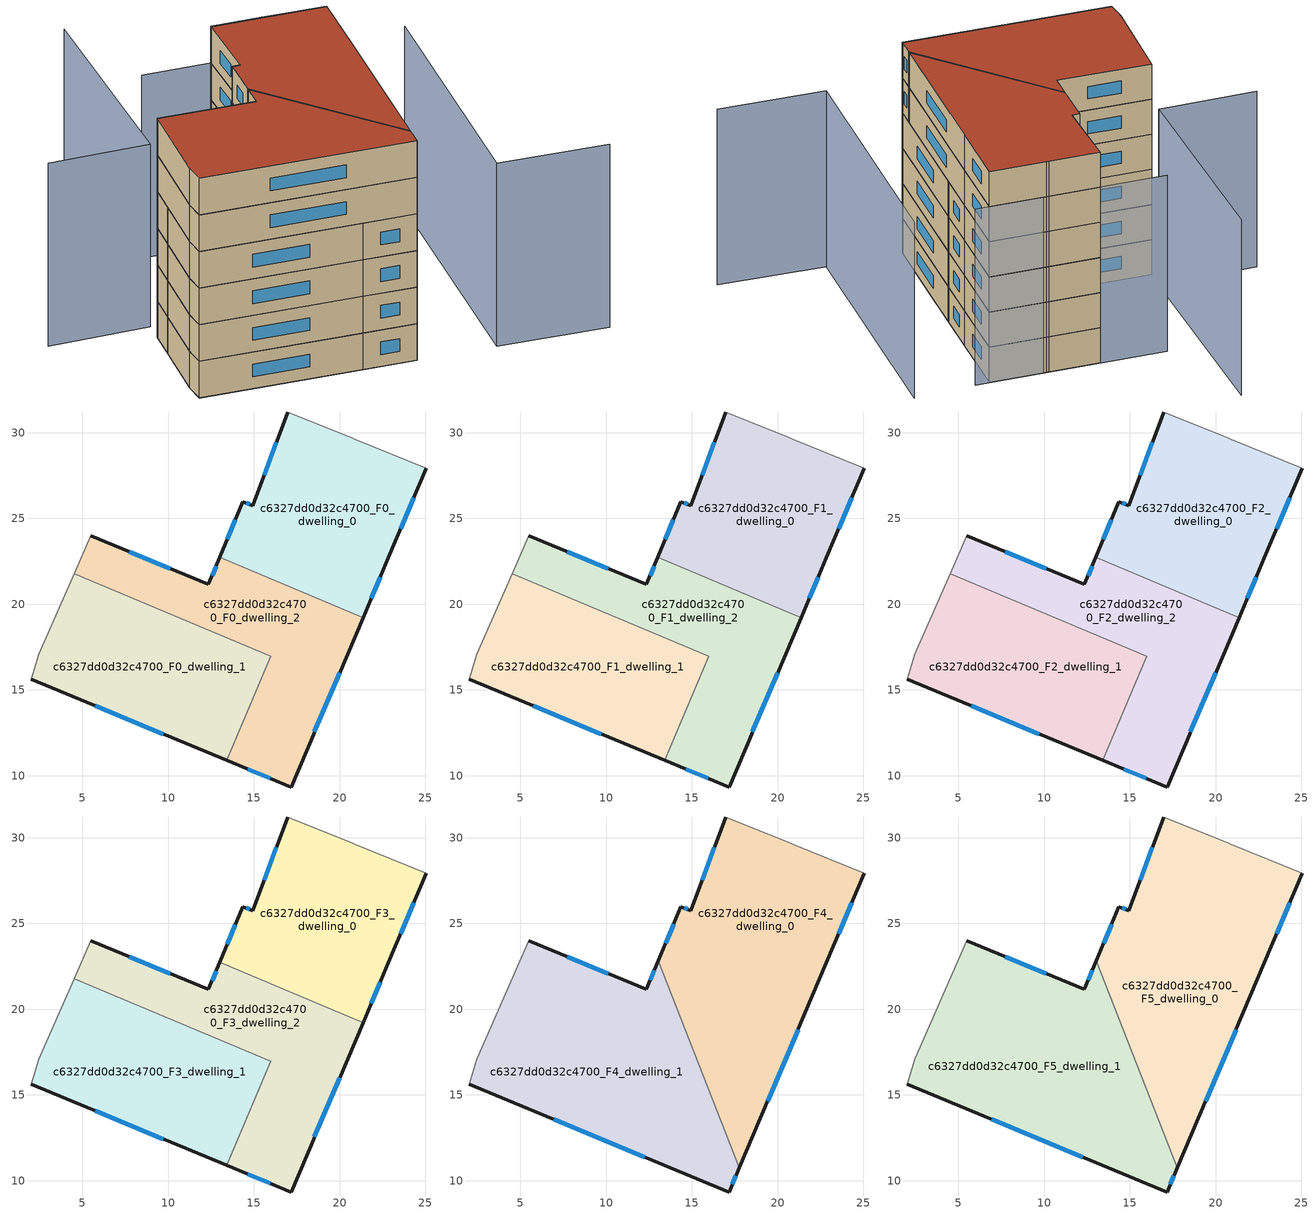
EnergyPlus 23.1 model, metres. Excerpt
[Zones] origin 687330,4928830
c6327dd0d32c4700_F0_dwelling_0
 floor ground (EU_floor_Construction): 21.37,19.21 22.85,22.7 25.04,27.92 20.89,29.62 20.7,29.7 16.97,31.21 14.94,25.75 14.36,25.98 13.01,22.72 z0
 wall outside (EU_wall_Construction): 13.01,22.72 14.36,25.98 14.94,25.75 16.97,31.21 / 25.04,27.92 22.85,22.7 21.37,19.21 z0:3
 wall adiabatic (EU_wall_Construction): 16.97,31.21 20.7,29.7 20.89,29.62 25.04,27.92 z0:3
 wall to c6327dd0d32c4700_F0_dwelling_2 (EU_wall_Construction): 21.37,19.21 13.01,22.72 z0:3
 window (EU_Window_Construction): 13.45,23.78 13.92,24.92 / 14.55,25.9 14.75,25.82 / 15.6,27.52 16.31,29.43 / 24.33,26.22 23.56,24.39 / 22.37,21.56 21.85,20.35 z0.98:2.02
c6327dd0d32c4700_F0_dwelling_1
 floor ground (EU_floor_Construction): 13.43,10.89 15.98,16.97 4.52,21.78 2.45,17.08 2.03,15.61 z0
 wall outside (EU_wall_Construction): 13.43,10.89 2.03,15.61 z0:3
 wall adiabatic (EU_wall_Construction): 2.03,15.61 2.45,17.08 4.52,21.78 z0:3
 wall to c6327dd0d32c4700_F0_dwelling_2 (EU_wall_Construction): 4.52,21.78 15.98,16.97 13.43,10.89 z0:3
 window (EU_Window_Construction): 9.72,12.42 5.74,14.07 z0.98:2.02
c6327dd0d32c4700_F0_dwelling_2
 floor ground (EU_floor_Construction): 17.17,9.34 21.37,19.21 13.01,22.72 12.35,21.15 5.5,24 4.52,21.78 15.98,16.97 13.43,10.89 z0
 wall outside (EU_wall_Construction): 5.5,24 12.35,21.15 13.01,22.72 / 21.37,19.21 17.17,9.34 13.43,10.89 z0:3
 wall adiabatic (EU_wall_Construction): 4.52,21.78 5.5,24 z0:3
 window (EU_Window_Construction): 7.73,23.07 10.12,22.07 / 12.56,21.66 12.79,22.21 / 20.01,16 18.54,12.55 / 15.95,9.84 14.65,10.38 z0.98:2.02
c6327dd0d32c4700_F1_dwelling_0
 floor to c6327dd0d32c4700_F0_dwelling_0 (EU_floor_Construction): 21.37,19.21 22.85,22.7 25.04,27.92 20.89,29.62 20.7,29.7 16.97,31.21 14.94,25.75 14.36,25.98 13.01,22.72 z3
 wall outside (EU_wall_Construction): 13.01,22.72 14.36,25.98 14.94,25.75 16.97,31.21 / 25.04,27.92 22.85,22.7 21.37,19.21 z3:6
 wall adiabatic (EU_wall_Construction): 16.97,31.21 20.7,29.7 20.89,29.62 25.04,27.92 z3:6
 wall to c6327dd0d32c4700_F1_dwelling_2 (EU_wall_Construction): 21.37,19.21 13.01,22.72 z3:6
 window (EU_Window_Construction): 13.45,23.78 13.92,24.92 / 14.55,25.9 14.75,25.82 / 15.6,27.52 16.31,29.43 / 24.33,26.22 23.56,24.39 / 22.37,21.56 21.85,20.35 z3.98:5.02
c6327dd0d32c4700_F1_dwelling_1
 floor to c6327dd0d32c4700_F0_dwelling_1 (EU_floor_Construction): 13.43,10.89 15.98,16.97 4.52,21.78 2.45,17.08 2.03,15.61 z3
 wall outside (EU_wall_Construction): 13.43,10.89 2.03,15.61 z3:6
 wall adiabatic (EU_wall_Construction): 2.03,15.61 2.45,17.08 4.52,21.78 z3:6
 wall to c6327dd0d32c4700_F1_dwelling_2 (EU_wall_Construction): 4.52,21.78 15.98,16.97 13.43,10.89 z3:6
 window (EU_Window_Construction): 9.72,12.42 5.74,14.07 z3.98:5.02
c6327dd0d32c4700_F1_dwelling_2
 floor to c6327dd0d32c4700_F0_dwelling_2 (EU_floor_Construction): 17.17,9.34 21.37,19.21 13.01,22.72 12.35,21.15 5.5,24 4.52,21.78 15.98,16.97 13.43,10.89 z3
 wall outside (EU_wall_Construction): 5.5,24 12.35,21.15 13.01,22.72 / 21.37,19.21 17.17,9.34 13.43,10.89 z3:6
 wall adiabatic (EU_wall_Construction): 4.52,21.78 5.5,24 z3:6
 window (EU_Window_Construction): 7.73,23.07 10.12,22.07 / 12.56,21.66 12.79,22.21 / 20.01,16 18.54,12.55 / 15.95,9.84 14.65,10.38 z3.98:5.02
c6327dd0d32c4700_F2_dwelling_0
 floor to c6327dd0d32c4700_F1_dwelling_0 (EU_floor_Construction): 21.37,19.21 22.85,22.7 25.04,27.92 20.89,29.62 20.7,29.7 16.97,31.21 14.94,25.75 14.36,25.98 13.01,22.72 z6
 wall outside (EU_wall_Construction): 13.01,22.72 14.36,25.98 14.94,25.75 16.97,31.21 / 25.04,27.92 22.85,22.7 21.37,19.21 z6:9
 wall adiabatic (EU_wall_Construction): 16.97,31.21 20.7,29.7 20.89,29.62 25.04,27.92 z6:9
 wall to c6327dd0d32c4700_F2_dwelling_2 (EU_wall_Construction): 21.37,19.21 13.01,22.72 z6:9
 window (EU_Window_Construction): 13.45,23.78 13.92,24.92 / 14.55,25.9 14.75,25.82 / 15.6,27.52 16.31,29.43 / 24.33,26.22 23.56,24.39 / 22.37,21.56 21.85,20.35 z6.98:8.02
c6327dd0d32c4700_F2_dwelling_1
 floor to c6327dd0d32c4700_F1_dwelling_1 (EU_floor_Construction): 13.43,10.89 15.98,16.97 4.52,21.78 2.45,17.08 2.03,15.61 z6
 wall outside (EU_wall_Construction): 13.43,10.89 2.03,15.61 z6:9
 wall adiabatic (EU_wall_Construction): 2.03,15.61 2.45,17.08 4.52,21.78 z6:9
 wall to c6327dd0d32c4700_F2_dwelling_2 (EU_wall_Construction): 4.52,21.78 15.98,16.97 13.43,10.89 z6:9
 window (EU_Window_Construction): 9.72,12.42 5.74,14.07 z6.98:8.02
c6327dd0d32c4700_F2_dwelling_2
 floor to c6327dd0d32c4700_F1_dwelling_2 (EU_floor_Construction): 17.17,9.34 21.37,19.21 13.01,22.72 12.35,21.15 5.5,24 4.52,21.78 15.98,16.97 13.43,10.89 z6
 wall outside (EU_wall_Construction): 5.5,24 12.35,21.15 13.01,22.72 / 21.37,19.21 17.17,9.34 13.43,10.89 z6:9
 wall adiabatic (EU_wall_Construction): 4.52,21.78 5.5,24 z6:9
 window (EU_Window_Construction): 7.73,23.07 10.12,22.07 / 12.56,21.66 12.79,22.21 / 20.01,16 18.54,12.55 / 15.95,9.84 14.65,10.38 z6.98:8.02
c6327dd0d32c4700_F3_dwelling_0
 floor to c6327dd0d32c4700_F2_dwelling_0 (EU_floor_Construction): 21.37,19.21 22.85,22.7 25.04,27.92 20.89,29.62 20.7,29.7 16.97,31.21 14.94,25.75 14.36,25.98 13.01,22.72 z9
 wall outside (EU_wall_Construction): 13.01,22.72 14.36,25.98 14.94,25.75 16.97,31.21 / 25.04,27.92 22.85,22.7 21.37,19.21 z9:12
 wall adiabatic (EU_wall_Construction): 16.97,31.21 20.7,29.7 20.89,29.62 25.04,27.92 z9:12
 wall to c6327dd0d32c4700_F3_dwelling_2 (EU_wall_Construction): 21.37,19.21 13.01,22.72 z9:12
 window (EU_Window_Construction): 13.45,23.78 13.92,24.92 / 14.55,25.9 14.75,25.82 / 15.6,27.52 16.31,29.43 / 24.33,26.22 23.56,24.39 / 22.37,21.56 21.85,20.35 z9.98:11.02
c6327dd0d32c4700_F3_dwelling_1
 floor to c6327dd0d32c4700_F2_dwelling_1 (EU_floor_Construction): 13.43,10.89 15.98,16.97 4.52,21.78 2.45,17.08 2.03,15.61 z9
 wall outside (EU_wall_Construction): 13.43,10.89 2.03,15.61 z9:12
 wall adiabatic (EU_wall_Construction): 2.03,15.61 2.45,17.08 4.52,21.78 z9:12
 wall to c6327dd0d32c4700_F3_dwelling_2 (EU_wall_Construction): 4.52,21.78 15.98,16.97 13.43,10.89 z9:12
 window (EU_Window_Construction): 9.72,12.42 5.74,14.07 z9.98:11.02
c6327dd0d32c4700_F3_dwelling_2
 floor to c6327dd0d32c4700_F2_dwelling_2 (EU_floor_Construction): 17.17,9.34 21.37,19.21 13.01,22.72 12.35,21.15 5.5,24 4.52,21.78 15.98,16.97 13.43,10.89 z9
 wall outside (EU_wall_Construction): 5.5,24 12.35,21.15 13.01,22.72 / 21.37,19.21 17.17,9.34 13.43,10.89 z9:12
 wall adiabatic (EU_wall_Construction): 4.52,21.78 5.5,24 z9:12
 window (EU_Window_Construction): 7.73,23.07 10.12,22.07 / 12.56,21.66 12.79,22.21 / 20.01,16 18.54,12.55 / 15.95,9.84 14.65,10.38 z9.98:11.02
c6327dd0d32c4700_F4_dwelling_0
 floor to c6327dd0d32c4700_F3_dwelling_0 (EU_floor_Construction): 21.37,19.22 22.85,22.7 25.04,27.92 20.89,29.62 20.7,29.7 16.97,31.21 14.94,25.75 14.36,25.98 13.05,22.82 13.1,22.68 z12
 floor to c6327dd0d32c4700_F3_dwelling_2 (EU_floor_Construction): 17.77,10.74 21.37,19.22 13.1,22.68 15.21,17.29 15.98,16.97 15.65,16.17 z12
 floor to c6327dd0d32c4700_F3_dwelling_1 (EU_floor_Construction): 15.65,16.17 15.98,16.97 15.21,17.29 z12
 wall outside (EU_wall_Construction): 25.04,27.92 22.85,22.7 17.77,10.74 / 13.05,22.82 14.36,25.98 14.94,25.75 16.97,31.21 z12:15
 wall adiabatic (EU_wall_Construction): 16.97,31.21 20.7,29.7 20.89,29.62 25.04,27.92 z12:15
 wall to c6327dd0d32c4700_F4_dwelling_1 (EU_wall_Construction): 17.77,10.74 13.05,22.82 z12:15
 window (EU_Window_Construction): 15.6,27.52 16.31,29.43 / 24.33,26.22 23.56,24.39 / 21.2,18.81 19.42,14.63 / 13.48,23.85 13.93,24.95 / 14.55,25.9 14.75,25.82 z12.98:14.02
c6327dd0d32c4700_F4_dwelling_1
 floor to c6327dd0d32c4700_F3_dwelling_1 (EU_floor_Construction): 13.43,10.89 15.65,16.17 15.21,17.29 4.52,21.78 2.45,17.08 2.03,15.61 z12
 floor to c6327dd0d32c4700_F3_dwelling_2 (EU_floor_Construction): 17.17,9.34 17.77,10.74 15.65,16.17 13.43,10.89 z12; 15.21,17.29 13.1,22.68 13.01,22.72 12.35,21.15 5.5,24 4.52,21.78 z12
 wall outside (EU_wall_Construction): 5.5,24 12.35,21.15 13.05,22.82 / 17.77,10.74 17.17,9.34 2.03,15.61 z12:15
 wall adiabatic (EU_wall_Construction): 2.03,15.61 2.45,17.08 5.5,24 z12:15
 window (EU_Window_Construction): 7.73,23.07 10.12,22.07 / 12.58,21.69 12.82,22.28 / 17.57,10.29 17.37,9.79 / 12.25,11.38 6.95,13.57 z12.98:14.02
c6327dd0d32c4700_F5_dwelling_0
 floor to c6327dd0d32c4700_F4_dwelling_0 (EU_floor_Construction): 17.77,10.74 22.85,22.7 25.04,27.92 20.89,29.62 20.7,29.7 16.97,31.21 14.94,25.75 14.36,25.98 13.05,22.82 z15
 wall outside (EU_wall_Construction): 25.04,27.92 22.85,22.7 17.77,10.74 / 13.05,22.82 14.36,25.98 14.94,25.75 16.97,31.21 z15:18
 wall adiabatic (EU_wall_Construction): 16.97,31.21 20.7,29.7 20.89,29.62 25.04,27.92 z15:18
 wall to c6327dd0d32c4700_F5_dwelling_1 (EU_wall_Construction): 17.77,10.74 13.05,22.82 z15:18
 window (EU_Window_Construction): 15.6,27.52 16.31,29.43 / 24.33,26.22 23.56,24.39 / 21.2,18.81 19.42,14.63 / 13.48,23.85 13.93,24.95 / 14.55,25.9 14.75,25.82 z15.98:17.02
 roof outside (EU_roof_Construction): 25.04,27.92 22.85,22.7 17.77,10.74 13.05,22.82 14.36,25.98 14.94,25.75 16.97,31.21 20.7,29.7 20.89,29.62 z18
c6327dd0d32c4700_F5_dwelling_1
 floor to c6327dd0d32c4700_F4_dwelling_1 (EU_floor_Construction): 17.17,9.34 17.77,10.74 13.05,22.82 12.35,21.15 5.5,24 2.45,17.08 2.03,15.61 z15
 wall outside (EU_wall_Construction): 5.5,24 12.35,21.15 13.05,22.82 / 17.77,10.74 17.17,9.34 2.03,15.61 z15:18
 wall adiabatic (EU_wall_Construction): 2.03,15.61 2.45,17.08 5.5,24 z15:18
 window (EU_Window_Construction): 7.73,23.07 10.12,22.07 / 12.58,21.69 12.82,22.28 / 17.57,10.29 17.37,9.79 / 12.25,11.38 6.95,13.57 z15.98:17.02
 roof outside (EU_roof_Construction): 13.05,22.82 17.77,10.74 17.17,9.34 2.03,15.61 2.45,17.08 5.5,24 12.35,21.15 z18
shading: 30.52,3.81 22.72,7.11 / 22.72,7.11 30.7,25.97 / 26.06,27.52 12.13,33.17 / 12.34,41.7 6.11,25.46 / 6.11,25.46 -1.09,28.22 z0:15
[Building]
EU S2 Campaign: North Axis=0; Terrain=City; Solar Distribution=FullExterior
[Site:Location]
Bologna: Latitude=44.5; Longitude=11.25; Time Zone=1; Elevation=37
[SizingPeriod:WeatherFileDays]
AnnualSizingPeriod: Begin Month=1; Begin Day of Month=1; End Month=12; End Day of Month=31; Day of Week for Start Day=Monday; Use Weather File Daylight Saving Period=No; Use Weather File Rain and Snow Indicators=No
[MATERIAL]
EU_InternalMass_Material: Roughness=MediumRough; Thickness=0.1; Conductivity=1; Density=1800; Specific Heat=900; Thermal Absorptance=0.9; Solar Absorptance=0.7; Visible Absorptance=0.7
[MATERIAL:NOMASS] Roughness=MediumRough; Thermal Absorptance=0.9; Solar Absorptance=0.7; Visible Absorptance=0.7
Name | Thermal Resistance
EU_wall_NoMass | 0.905828
EU_roof_NoMass | 0.37593
EU_floor_NoMass | 0.67114
[WINDOWMATERIAL:SIMPLEGLAZINGSYSTEM]
EU_Window_SimpleGlazing: UFactor=4.52486; Solar Heat Gain Coefficient=0.85; Visible Transmittance=0.85
[CONSTRUCTION]
EU_wall_Construction: EU_wall_NoMass
EU_roof_Construction: EU_roof_NoMass
EU_floor_Construction: EU_floor_NoMass
EU_InternalMass_Construction: EU_InternalMass_Material
EU_Window_Construction: EU_Window_SimpleGlazing
[ZONE] Type=1; Multiplier=1; Ceiling Height=autocalculate; Floor Area=autocalculate; Part of Total Floor Area=Yes
Name | Volume
c6327dd0d32c4700_F0_dwelling_0; c6327dd0d32c4700_F1_dwelling_0; c6327dd0d32c4700_F2_dwelling_0; c6327dd0d32c4700_F3_dwelling_0 | 247.67
c6327dd0d32c4700_F4_dwelling_0; c6327dd0d32c4700_F5_dwelling_0 | 371.49
c6327dd0d32c4700_F0_dwelling_1; c6327dd0d32c4700_F1_dwelling_1; c6327dd0d32c4700_F2_dwelling_1; c6327dd0d32c4700_F3_dwelling_1 | 247.661
c6327dd0d32c4700_F4_dwelling_1; c6327dd0d32c4700_F5_dwelling_1 | 371.503
c6327dd0d32c4700_F0_dwelling_2; c6327dd0d32c4700_F1_dwelling_2; c6327dd0d32c4700_F2_dwelling_2; c6327dd0d32c4700_F3_dwelling_2 | 247.68
[INTERNALMASS] Construction=EU_InternalMass_Construction
Name | Zone or ZoneList | Surface Area
c6327dd0d32c4700_F0_dwelling_0_EU_InternalMass | c6327dd0d32c4700_F0_dwelling_0 | 82.5571
c6327dd0d32c4700_F0_dwelling_1_EU_InternalMass | c6327dd0d32c4700_F0_dwelling_1 | 82.5514
c6327dd0d32c4700_F0_dwelling_2_EU_InternalMass | c6327dd0d32c4700_F0_dwelling_2 | 82.5602
c6327dd0d32c4700_F1_dwelling_0_EU_InternalMass | c6327dd0d32c4700_F1_dwelling_0 | 82.5571
c6327dd0d32c4700_F1_dwelling_1_EU_InternalMass | c6327dd0d32c4700_F1_dwelling_1 | 82.5514
c6327dd0d32c4700_F1_dwelling_2_EU_InternalMass | c6327dd0d32c4700_F1_dwelling_2 | 82.5602
c6327dd0d32c4700_F2_dwelling_0_EU_InternalMass | c6327dd0d32c4700_F2_dwelling_0 | 82.5571
c6327dd0d32c4700_F2_dwelling_1_EU_InternalMass | c6327dd0d32c4700_F2_dwelling_1 | 82.5514
c6327dd0d32c4700_F2_dwelling_2_EU_InternalMass | c6327dd0d32c4700_F2_dwelling_2 | 82.5602
c6327dd0d32c4700_F3_dwelling_0_EU_InternalMass | c6327dd0d32c4700_F3_dwelling_0 | 82.5571
c6327dd0d32c4700_F3_dwelling_1_EU_InternalMass | c6327dd0d32c4700_F3_dwelling_1 | 82.5514
c6327dd0d32c4700_F3_dwelling_2_EU_InternalMass | c6327dd0d32c4700_F3_dwelling_2 | 82.5602
c6327dd0d32c4700_F4_dwelling_0_EU_InternalMass | c6327dd0d32c4700_F4_dwelling_0 | 123.83
c6327dd0d32c4700_F4_dwelling_1_EU_InternalMass | c6327dd0d32c4700_F4_dwelling_1 | 123.831
c6327dd0d32c4700_F5_dwelling_0_EU_InternalMass | c6327dd0d32c4700_F5_dwelling_0 | 123.83
c6327dd0d32c4700_F5_dwelling_1_EU_InternalMass | c6327dd0d32c4700_F5_dwelling_1 | 123.831
[OTHEREQUIPMENT] Fuel Type=Electricity; Design Level Calculation Method=Watts/Area; Power per Zone Floor Area=1; Fraction Latent=0; Fraction Radiant=0; Fraction Lost=0; Carbon Dioxide Generation Rate=0; EndUse Subcategory=EU_Step8_InternalGains
Name | Zone or ZoneList or Space or SpaceList | Schedule
EU_Step8_InternalGain_c6327dd0d32c4700_F0_dwelling_0_f000 | c6327dd0d32c4700_F0_dwelling_0 | EU_Step8_GainSchedule_c6327dd0d32c4700_F0_dwelling_0_f000
EU_Step8_InternalGain_c6327dd0d32c4700_F0_dwelling_1_f000 | c6327dd0d32c4700_F0_dwelling_1 | EU_Step8_GainSchedule_c6327dd0d32c4700_F0_dwelling_1_f000
EU_Step8_InternalGain_c6327dd0d32c4700_F0_dwelling_2_f000 | c6327dd0d32c4700_F0_dwelling_2 | EU_Step8_GainSchedule_c6327dd0d32c4700_F0_dwelling_2_f000
EU_Step8_InternalGain_c6327dd0d32c4700_F1_dwelling_0_f000 | c6327dd0d32c4700_F1_dwelling_0 | EU_Step8_GainSchedule_c6327dd0d32c4700_F1_dwelling_0_f000
EU_Step8_InternalGain_c6327dd0d32c4700_F1_dwelling_1_f000 | c6327dd0d32c4700_F1_dwelling_1 | EU_Step8_GainSchedule_c6327dd0d32c4700_F1_dwelling_1_f000
EU_Step8_InternalGain_c6327dd0d32c4700_F1_dwelling_2_f000 | c6327dd0d32c4700_F1_dwelling_2 | EU_Step8_GainSchedule_c6327dd0d32c4700_F1_dwelling_2_f000
EU_Step8_InternalGain_c6327dd0d32c4700_F2_dwelling_0_f000 | c6327dd0d32c4700_F2_dwelling_0 | EU_Step8_GainSchedule_c6327dd0d32c4700_F2_dwelling_0_f000
EU_Step8_InternalGain_c6327dd0d32c4700_F2_dwelling_1_f000 | c6327dd0d32c4700_F2_dwelling_1 | EU_Step8_GainSchedule_c6327dd0d32c4700_F2_dwelling_1_f000
EU_Step8_InternalGain_c6327dd0d32c4700_F2_dwelling_2_f000 | c6327dd0d32c4700_F2_dwelling_2 | EU_Step8_GainSchedule_c6327dd0d32c4700_F2_dwelling_2_f000
EU_Step8_InternalGain_c6327dd0d32c4700_F3_dwelling_0_f000 | c6327dd0d32c4700_F3_dwelling_0 | EU_Step8_GainSchedule_c6327dd0d32c4700_F3_dwelling_0_f000
EU_Step8_InternalGain_c6327dd0d32c4700_F3_dwelling_1_f000 | c6327dd0d32c4700_F3_dwelling_1 | EU_Step8_GainSchedule_c6327dd0d32c4700_F3_dwelling_1_f000
EU_Step8_InternalGain_c6327dd0d32c4700_F3_dwelling_2_f000 | c6327dd0d32c4700_F3_dwelling_2 | EU_Step8_GainSchedule_c6327dd0d32c4700_F3_dwelling_2_f000
EU_Step8_InternalGain_c6327dd0d32c4700_F4_dwelling_0_f000 | c6327dd0d32c4700_F4_dwelling_0 | EU_Step8_GainSchedule_c6327dd0d32c4700_F4_dwelling_0_f000
EU_Step8_InternalGain_c6327dd0d32c4700_F4_dwelling_1_f000 | c6327dd0d32c4700_F4_dwelling_1 | EU_Step8_GainSchedule_c6327dd0d32c4700_F4_dwelling_1_f000
EU_Step8_InternalGain_c6327dd0d32c4700_F5_dwelling_0_f000 | c6327dd0d32c4700_F5_dwelling_0 | EU_Step8_GainSchedule_c6327dd0d32c4700_F5_dwelling_0_f000
EU_Step8_InternalGain_c6327dd0d32c4700_F5_dwelling_1_f000 | c6327dd0d32c4700_F5_dwelling_1 | EU_Step8_GainSchedule_c6327dd0d32c4700_F5_dwelling_1_f000
[ZONEVENTILATION:DESIGNFLOWRATE] Schedule=EU_AlwaysOn; Design Flow Rate Calculation Method=AirChanges/Hour; Air Changes per Hour=0.73129; Ventilation Type=Natural; Fan Pressure Rise=0; Fan Total Efficiency=1; Constant Term Coefficient=1; Temperature Term Coefficient=0; Velocity Term Coefficient=0; Velocity Squared Term Coefficient=0; Minimum Indoor Temperature=-100; Maximum Indoor Temperature=100; Delta Temperature=-100; Minimum Outdoor Temperature=-100; Maximum Outdoor Temperature=100; Maximum Wind Speed=40
Name | Zone or ZoneList or Space or SpaceList
EU_ConstantAir_c6327dd0d32c4700_F0_dwelling_0 | c6327dd0d32c4700_F0_dwelling_0
EU_ConstantAir_c6327dd0d32c4700_F0_dwelling_1 | c6327dd0d32c4700_F0_dwelling_1
EU_ConstantAir_c6327dd0d32c4700_F0_dwelling_2 | c6327dd0d32c4700_F0_dwelling_2
EU_ConstantAir_c6327dd0d32c4700_F1_dwelling_0 | c6327dd0d32c4700_F1_dwelling_0
EU_ConstantAir_c6327dd0d32c4700_F1_dwelling_1 | c6327dd0d32c4700_F1_dwelling_1
EU_ConstantAir_c6327dd0d32c4700_F1_dwelling_2 | c6327dd0d32c4700_F1_dwelling_2
EU_ConstantAir_c6327dd0d32c4700_F2_dwelling_0 | c6327dd0d32c4700_F2_dwelling_0
EU_ConstantAir_c6327dd0d32c4700_F2_dwelling_1 | c6327dd0d32c4700_F2_dwelling_1
EU_ConstantAir_c6327dd0d32c4700_F2_dwelling_2 | c6327dd0d32c4700_F2_dwelling_2
EU_ConstantAir_c6327dd0d32c4700_F3_dwelling_0 | c6327dd0d32c4700_F3_dwelling_0
EU_ConstantAir_c6327dd0d32c4700_F3_dwelling_1 | c6327dd0d32c4700_F3_dwelling_1
EU_ConstantAir_c6327dd0d32c4700_F3_dwelling_2 | c6327dd0d32c4700_F3_dwelling_2
EU_ConstantAir_c6327dd0d32c4700_F4_dwelling_0 | c6327dd0d32c4700_F4_dwelling_0
EU_ConstantAir_c6327dd0d32c4700_F4_dwelling_1 | c6327dd0d32c4700_F4_dwelling_1
EU_ConstantAir_c6327dd0d32c4700_F5_dwelling_0 | c6327dd0d32c4700_F5_dwelling_0
EU_ConstantAir_c6327dd0d32c4700_F5_dwelling_1 | c6327dd0d32c4700_F5_dwelling_1
[HVACTEMPLATE:THERMOSTAT] Constant Heating Setpoint=20; Constant Cooling Setpoint=50
EU_HeatOnly_c6327dd0d32c4700_F0_dwelling_0; EU_HeatOnly_c6327dd0d32c4700_F0_dwelling_1; EU_HeatOnly_c6327dd0d32c4700_F0_dwelling_2; EU_HeatOnly_c6327dd0d32c4700_F1_dwelling_0; EU_HeatOnly_c6327dd0d32c4700_F1_dwelling_1; EU_HeatOnly_c6327dd0d32c4700_F1_dwelling_2; EU_HeatOnly_c6327dd0d32c4700_F2_dwelling_0; EU_HeatOnly_c6327dd0d32c4700_F2_dwelling_1; EU_HeatOnly_c6327dd0d32c4700_F2_dwelling_2; EU_HeatOnly_c6327dd0d32c4700_F3_dwelling_0; EU_HeatOnly_c6327dd0d32c4700_F3_dwelling_1; EU_HeatOnly_c6327dd0d32c4700_F3_dwelling_2; EU_HeatOnly_c6327dd0d32c4700_F4_dwelling_0; EU_HeatOnly_c6327dd0d32c4700_F4_dwelling_1; EU_HeatOnly_c6327dd0d32c4700_F5_dwelling_0; EU_HeatOnly_c6327dd0d32c4700_F5_dwelling_1
[HVACTEMPLATE:ZONE:IDEALLOADSAIRSYSTEM] System Availability Schedule=EU_AlwaysOn; Maximum Heating Supply Air Temperature=50; Minimum Cooling Supply Air Temperature=13; Maximum Heating Supply Air Humidity Ratio=0.0156; Minimum Cooling Supply Air Humidity Ratio=0.0077; Heating Limit=NoLimit; Cooling Limit=NoLimit; Heating Availability Schedule=EU_AlwaysOn; Cooling Availability Schedule=EU_CoolingOff; Dehumidification Control Type=ConstantSensibleHeatRatio; Cooling Sensible Heat Ratio=0.7; Dehumidification Setpoint=60; Humidification Control Type=None; Humidification Setpoint=30; Outdoor Air Method=None; Outdoor Air Flow Rate per Person=0.00944; Outdoor Air Flow Rate per Zone Floor Area=0; Outdoor Air Flow Rate per Zone=0; Demand Controlled Ventilation Type=None; Outdoor Air Economizer Type=NoEconomizer; Heat Recovery Type=None; Sensible Heat Recovery Effectiveness=0.7; Latent Heat Recovery Effectiveness=0.65
Name | Template Thermostat
c6327dd0d32c4700_F0_dwelling_0 | EU_HeatOnly_c6327dd0d32c4700_F0_dwelling_0
c6327dd0d32c4700_F0_dwelling_1 | EU_HeatOnly_c6327dd0d32c4700_F0_dwelling_1
c6327dd0d32c4700_F0_dwelling_2 | EU_HeatOnly_c6327dd0d32c4700_F0_dwelling_2
c6327dd0d32c4700_F1_dwelling_0 | EU_HeatOnly_c6327dd0d32c4700_F1_dwelling_0
c6327dd0d32c4700_F1_dwelling_1 | EU_HeatOnly_c6327dd0d32c4700_F1_dwelling_1
c6327dd0d32c4700_F1_dwelling_2 | EU_HeatOnly_c6327dd0d32c4700_F1_dwelling_2
c6327dd0d32c4700_F2_dwelling_0 | EU_HeatOnly_c6327dd0d32c4700_F2_dwelling_0
c6327dd0d32c4700_F2_dwelling_1 | EU_HeatOnly_c6327dd0d32c4700_F2_dwelling_1
c6327dd0d32c4700_F2_dwelling_2 | EU_HeatOnly_c6327dd0d32c4700_F2_dwelling_2
c6327dd0d32c4700_F3_dwelling_0 | EU_HeatOnly_c6327dd0d32c4700_F3_dwelling_0
c6327dd0d32c4700_F3_dwelling_1 | EU_HeatOnly_c6327dd0d32c4700_F3_dwelling_1
c6327dd0d32c4700_F3_dwelling_2 | EU_HeatOnly_c6327dd0d32c4700_F3_dwelling_2
c6327dd0d32c4700_F4_dwelling_0 | EU_HeatOnly_c6327dd0d32c4700_F4_dwelling_0
c6327dd0d32c4700_F4_dwelling_1 | EU_HeatOnly_c6327dd0d32c4700_F4_dwelling_1
c6327dd0d32c4700_F5_dwelling_0 | EU_HeatOnly_c6327dd0d32c4700_F5_dwelling_0
c6327dd0d32c4700_F5_dwelling_1 | EU_HeatOnly_c6327dd0d32c4700_F5_dwelling_1
[SIZING:ZONE] Zone Cooling Design Supply Air Temperature Input Method=SupplyAirTemperature; Zone Cooling Design Supply Air Temperature=13; Zone Heating Design Supply Air Temperature Input Method=SupplyAirTemperature; Zone Heating Design Supply Air Temperature=50; Zone Cooling Design Supply Air Humidity Ratio=0.008; Zone Heating Design Supply Air Humidity Ratio=0.008; Cooling Design Air Flow Method=DesignDay; Cooling Design Air Flow Rate=0; Cooling Minimum Air Flow per Zone Floor Area=0.000762; Cooling Minimum Air Flow=0; Cooling Minimum Air Flow Fraction=0.2; Heating Design Air Flow Method=DesignDay; Heating Design Air Flow Rate=0; Heating Maximum Air Flow per Zone Floor Area=0.002032; Heating Maximum Air Flow=0.141576; Heating Maximum Air Flow Fraction=0.3; Account for Dedicated Outdoor Air System=No; Dedicated Outdoor Air System Control Strategy=NeutralSupplyAir; Dedicated Outdoor Air Low Setpoint Temperature for Design=autosize; Dedicated Outdoor Air High Setpoint Temperature for Design=autosize; Zone Load Sizing Method=Sensible Load Only No Latent Load; Zone Latent Cooling Design Supply Air Humidity Ratio Input Method=HumidityRatioDifference; Zone Cooling Design Supply Air Humidity Ratio Difference=0.005; Zone Latent Heating Design Supply Air Humidity Ratio Input Method=HumidityRatioDifference; Zone Humidification Design Supply Air Humidity Ratio Difference=0.005
c6327dd0d32c4700_F0_dwelling_0; c6327dd0d32c4700_F0_dwelling_1; c6327dd0d32c4700_F0_dwelling_2; c6327dd0d32c4700_F1_dwelling_0; c6327dd0d32c4700_F1_dwelling_1; c6327dd0d32c4700_F1_dwelling_2; c6327dd0d32c4700_F2_dwelling_0; c6327dd0d32c4700_F2_dwelling_1; c6327dd0d32c4700_F2_dwelling_2; c6327dd0d32c4700_F3_dwelling_0; c6327dd0d32c4700_F3_dwelling_1; c6327dd0d32c4700_F3_dwelling_2; c6327dd0d32c4700_F4_dwelling_0; c6327dd0d32c4700_F4_dwelling_1; c6327dd0d32c4700_F5_dwelling_0; c6327dd0d32c4700_F5_dwelling_1
[SCHEDULE:CONSTANT]
Name | Hourly Value
EU_AlwaysOn | 1
EU_CoolingOff | 0
[SCHEDULE:FILE] Column Number=1; Rows to Skip at Top=0; Number of Hours of Data=8760; Column Separator=Comma; Interpolate to Timestep=No; Minutes per Item=60; Adjust Schedule for Daylight Savings=Yes
Name | File
EU_Step8_GainSchedule_c6327dd0d32c4700_F0_dwelling_0_f000 | ../../schedules/c6327dd0d32c4700/c6327dd0d32c4700_F0_dwelling_0_f000_gain.csv
EU_Step8_GainSchedule_c6327dd0d32c4700_F0_dwelling_1_f000 | ../../schedules/c6327dd0d32c4700/c6327dd0d32c4700_F0_dwelling_1_f000_gain.csv
EU_Step8_GainSchedule_c6327dd0d32c4700_F0_dwelling_2_f000 | ../../schedules/c6327dd0d32c4700/c6327dd0d32c4700_F0_dwelling_2_f000_gain.csv
EU_Step8_GainSchedule_c6327dd0d32c4700_F1_dwelling_0_f000 | ../../schedules/c6327dd0d32c4700/c6327dd0d32c4700_F1_dwelling_0_f000_gain.csv
EU_Step8_GainSchedule_c6327dd0d32c4700_F1_dwelling_1_f000 | ../../schedules/c6327dd0d32c4700/c6327dd0d32c4700_F1_dwelling_1_f000_gain.csv
EU_Step8_GainSchedule_c6327dd0d32c4700_F1_dwelling_2_f000 | ../../schedules/c6327dd0d32c4700/c6327dd0d32c4700_F1_dwelling_2_f000_gain.csv
EU_Step8_GainSchedule_c6327dd0d32c4700_F2_dwelling_0_f000 | ../../schedules/c6327dd0d32c4700/c6327dd0d32c4700_F2_dwelling_0_f000_gain.csv
EU_Step8_GainSchedule_c6327dd0d32c4700_F2_dwelling_1_f000 | ../../schedules/c6327dd0d32c4700/c6327dd0d32c4700_F2_dwelling_1_f000_gain.csv
EU_Step8_GainSchedule_c6327dd0d32c4700_F2_dwelling_2_f000 | ../../schedules/c6327dd0d32c4700/c6327dd0d32c4700_F2_dwelling_2_f000_gain.csv
EU_Step8_GainSchedule_c6327dd0d32c4700_F3_dwelling_0_f000 | ../../schedules/c6327dd0d32c4700/c6327dd0d32c4700_F3_dwelling_0_f000_gain.csv
EU_Step8_GainSchedule_c6327dd0d32c4700_F3_dwelling_1_f000 | ../../schedules/c6327dd0d32c4700/c6327dd0d32c4700_F3_dwelling_1_f000_gain.csv
EU_Step8_GainSchedule_c6327dd0d32c4700_F3_dwelling_2_f000 | ../../schedules/c6327dd0d32c4700/c6327dd0d32c4700_F3_dwelling_2_f000_gain.csv
EU_Step8_GainSchedule_c6327dd0d32c4700_F4_dwelling_0_f000 | ../../schedules/c6327dd0d32c4700/c6327dd0d32c4700_F4_dwelling_0_f000_gain.csv
EU_Step8_GainSchedule_c6327dd0d32c4700_F4_dwelling_1_f000 | ../../schedules/c6327dd0d32c4700/c6327dd0d32c4700_F4_dwelling_1_f000_gain.csv
EU_Step8_GainSchedule_c6327dd0d32c4700_F5_dwelling_0_f000 | ../../schedules/c6327dd0d32c4700/c6327dd0d32c4700_F5_dwelling_0_f000_gain.csv
EU_Step8_GainSchedule_c6327dd0d32c4700_F5_dwelling_1_f000 | ../../schedules/c6327dd0d32c4700/c6327dd0d32c4700_F5_dwelling_1_f000_gain.csv
